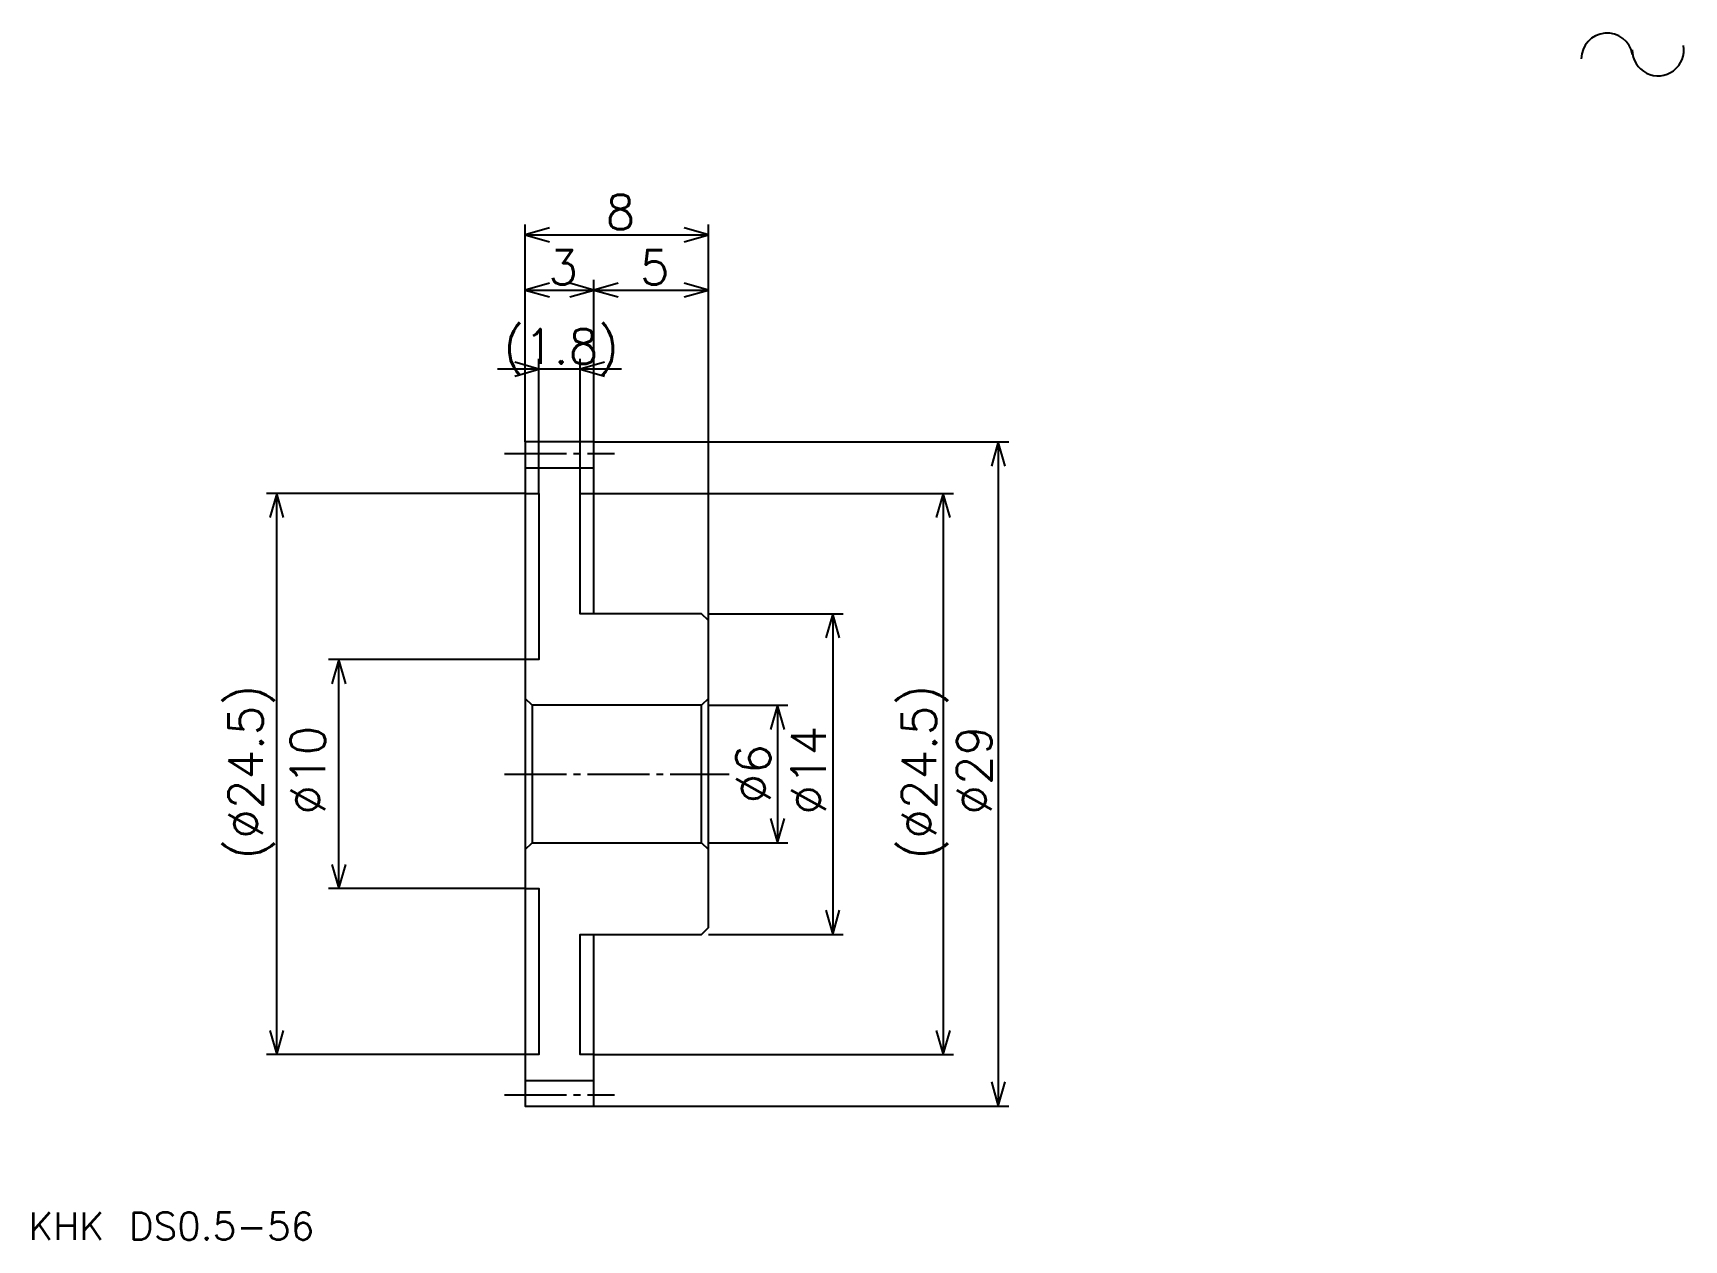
# Model space of a CAD drawing. Extents: x 3.2 to 75.3, y 3.3 to 56.
import ezdxf

# ---------------------------------------------------------------- set-up
doc = ezdxf.new("R2010")
doc.units = 0
doc.linetypes.add('DASHDOT', pattern=[3.616439, 2.712329, -0.30137, 0.30137, -0.30137])
doc.layers.get('0').update_dxf_attribs({"linetype": 'CONTINUOUS'})
doc.layers.add('DASHDOT', color=6, linetype='DASHDOT')
doc.styles.add('KANJI', font='TXT', dxfattribs={"bigfont": 'BIGFONT'})

msp = doc.modelspace()

# ---------------------------------------------------------------- linework, layer by layer
at = {"color": 5}
for p, q in [((24.712328, 38.157536), (24.712328, 47.650688)), ((32.712326, 38.157536), (32.712326, 47.650688)), ((24.712328, 47.198631), (32.712326, 47.198631)), ((24.712328, 44.787674), (27.712328, 44.787674)), ((27.712328, 38.157536), (27.712328, 45.239727)), ((27.712328, 44.787674), (32.712326, 44.787674)), ((28.920547, 41.332191), (23.504108, 41.332191)), ((25.312328, 35.907536), (25.312328, 41.784248)), ((27.112328, 35.907536), (27.112328, 41.784248)), ((27.112328, 35.907536), (27.112328, 38.157536)), ((27.712328, 38.157536), (32.712326, 38.157536)), ((32.712326, 38.157536), (45.821918, 38.157536)), ((32.712326, 30.357536), (32.712326, 38.157536)), ((45.369865, 38.157536), (45.369865, 9.157536)), ((24.712328, 35.907536), (13.410958, 35.907536)), ((13.863013, 11.407536), (13.863013, 35.907536)), ((27.712328, 35.907536), (32.712326, 35.907536)), ((32.712326, 35.907536), (43.410957, 35.907536)), ((42.9589, 35.907536), (42.9589, 11.407536)), ((32.712326, 30.657536), (38.589043, 30.657536)), ((38.136986, 30.657536), (38.136986, 16.657536)), ((24.712328, 28.657536), (16.123287, 28.657536)), ((16.57534, 18.657536), (16.57534, 28.657536)), ((32.712326, 26.657536), (36.178082, 26.657536)), ((35.726028, 26.657536), (35.726028, 20.657536)), ((32.712326, 20.657536), (36.178082, 20.657536)), ((24.712328, 18.657536), (16.123287, 18.657536)), ((32.712326, 16.657536), (38.589043, 16.657536)), ((24.712328, 11.407536), (13.410958, 11.407536)), ((27.712328, 11.407536), (32.712326, 11.407536)), ((32.712326, 11.407536), (43.410957, 11.407536)), ((27.712328, 9.157536), (32.712326, 9.157536)), ((32.712326, 9.157536), (45.821918, 9.157536))]:
    msp.add_line(p, q, dxfattribs=at)
at = {"color": 4}
for p, q in [((24.712328, 37.032536), (27.712328, 37.032536)), ((24.712328, 10.282536), (27.712328, 10.282536))]:
    msp.add_line(p, q, dxfattribs=at)
at = {"color": 5}
for points in [[(25.767122, 47.5), (24.712328, 47.198631), (25.767122, 46.897263)], [(31.657534, 46.897263), (32.712326, 47.198631), (31.657534, 47.5)], [(25.767122, 45.089043), (24.712328, 44.787674), (25.767122, 44.486301)], [(26.657534, 44.486301), (27.712328, 44.787674), (26.657534, 45.089043)], [(28.767122, 45.089043), (27.712328, 44.787674), (28.767122, 44.486301)], [(31.657534, 44.486301), (32.712326, 44.787674), (31.657534, 45.089043)], [(24.257534, 41.030823), (25.312328, 41.332191), (24.257534, 41.633564)], [(28.167122, 41.633564), (27.112328, 41.332191), (28.167122, 41.030823)], [(45.671234, 37.102741), (45.369865, 38.157536), (45.068493, 37.102741)], [(14.164383, 34.852741), (13.863013, 35.907536), (13.561644, 34.852741)], [(43.260273, 34.852741), (42.9589, 35.907536), (42.657532, 34.852741)], [(38.438354, 29.602741), (38.136986, 30.657536), (37.835617, 29.602741)], [(16.876711, 27.602741), (16.57534, 28.657536), (16.273972, 27.602741)], [(36.027397, 25.602741), (35.726028, 26.657536), (35.424656, 25.602741)], [(35.424656, 21.71233), (35.726028, 20.657536), (36.027397, 21.71233)], [(16.273972, 19.71233), (16.57534, 18.657536), (16.876711, 19.71233)], [(37.835617, 17.71233), (38.136986, 16.657536), (38.438354, 17.71233)], [(13.561644, 12.46233), (13.863013, 11.407536), (14.164383, 12.46233)], [(42.657532, 12.46233), (42.9589, 11.407536), (43.260273, 12.46233)], [(45.068493, 10.21233), (45.369865, 9.157536), (45.671234, 10.21233)]]:
    msp.add_lwpolyline(points, dxfattribs=at)
at = {"color": 4}
for points in [[(24.712328, 20.657536), (24.712328, 9.157536), (27.712328, 9.157536), (27.712328, 16.657536), (32.412327, 16.657536), (32.712326, 16.957535), (32.712326, 30.357536), (32.412327, 30.657536), (27.712328, 30.657536), (27.712328, 38.157536), (24.712328, 38.157536), (24.712328, 20.657536)], [(27.712328, 30.657536), (27.712328, 38.157536), (24.712328, 38.157536), (24.712328, 20.657536)], [(24.712328, 35.907536), (25.312328, 35.907536), (25.312328, 28.657536), (24.712328, 28.657536)], [(27.712328, 30.657536), (27.112328, 30.657536), (27.112328, 35.907536), (27.712328, 35.907536)], [(32.712326, 16.957535), (32.712326, 30.357536)], [(32.712326, 26.957535), (32.412327, 26.657536), (25.012327, 26.657536), (24.712328, 26.957535), (25.012327, 26.657536), (25.012327, 20.657536)], [(24.712328, 20.357536), (25.012327, 20.657536), (32.412327, 20.657536), (32.712326, 20.357536), (32.412327, 20.657536), (32.412327, 26.657536)], [(24.712328, 20.657536), (24.712328, 9.157536), (27.712328, 9.157536), (27.712328, 16.657536)], [(24.712328, 18.657536), (25.312328, 18.657536), (25.312328, 11.407536), (24.712328, 11.407536)], [(27.712328, 11.407536), (27.112328, 11.407536), (27.112328, 16.657536), (27.712328, 16.657536)]]:
    msp.add_lwpolyline(points, dxfattribs=at)
at = {"color": 7}
for centre, start, end in [((71.952049, 54.879097), 10, 180), ((74.177986, 55.271587), 180, 10)]:
    msp.add_arc(centre, 1.130137, start, end, dxfattribs=at)
at = {"layer": 'DASHDOT', "color": 7}
for p, q in [((23.808218, 37.657536), (28.616438, 37.657536)), ((23.808218, 23.657536), (33.61644, 23.657536)), ((23.808218, 9.657536), (28.616438, 9.657536))]:
    msp.add_line(p, q, dxfattribs=at)

# ---------------------------------------------------------------- texts
at = {"color": 7, "style": 'KANJI'}
for s, height, p in [('8', 1.506849, (28.222603, 47.439728)), ('3', 1.506849, (25.722603, 45.02877)), ('5', 1.506849, (29.722603, 45.02877)), ('(1.8)', 1.506849, (23.763699, 41.573288)), ('KHK DS0.5-56', 1.205479, (3.013699, 3.315068))]:
    msp.add_text(s, height=height, dxfattribs=at).set_placement(p)
for s, p in [('(%%c24.5)', (13.260274, 19.928083)), ('(%%c24.5)', (42.657532, 19.928083)), ('%%c10', (15.972602, 21.886988)), ('%%c14', (37.835617, 21.886988)), ('%%c29', (45.068493, 21.886988)), ('%%c6', (35.424656, 22.376713))]:
    msp.add_text(s, height=1.506849, rotation=90, dxfattribs=at).set_placement(p)

doc.saveas('drawing.dxf')
